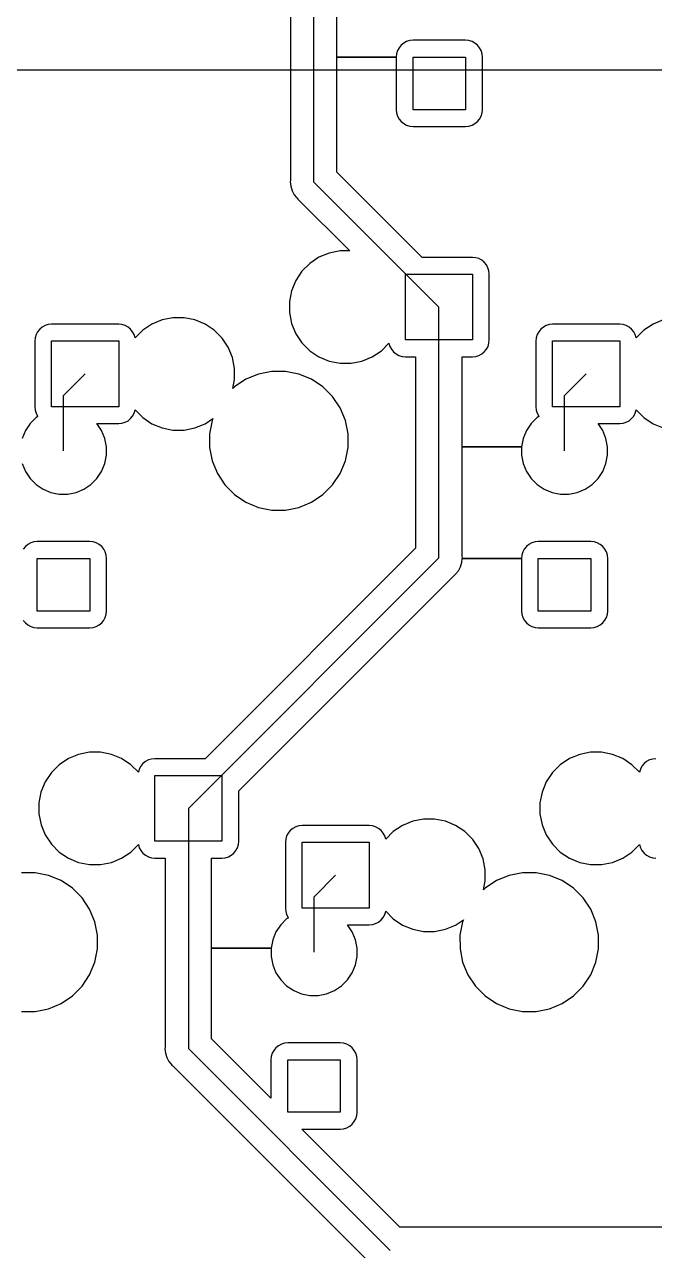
# Model space of a CAD drawing. Extents: x -29462 to 42578, y -23213 to 32194.
# Drawn here: x 27750 to 30411, y -20387 to -15211 of the extents above; entities that cross this region are included whole.
import ezdxf

# ---------------------------------------------------------------- set-up
doc = ezdxf.new("R2010")
doc.units = 0

msp = doc.modelspace()

# ---------------------------------------------------------------- linework, layer by layer
at = {"layer": 'Layer 1'}
for p, q in [((28970.9, -14287.3), (28970.9, -15874.8)), ((28872.7, -14497.1), (28872.7, -15870)), ((29069.4, -15348.5), (29069.4, -14877.2)), ((29325.42451, -15321.37264), (29321.4734, -15334.66534)), ((29331.91562, -15309.09594), (29325.42451, -15321.37264)), ((29340.6645, -15298.37154), (29331.91562, -15309.09594)), ((29351.3889, -15289.53799), (29340.6645, -15298.37154)), ((29363.8067, -15282.99044), (29351.3889, -15289.53799)), ((29377.0711, -15278.95467), (29363.8067, -15282.99044)), ((29390.9, -15277.6), (29377.0711, -15278.95467)), ((29612.98007, -15277.60576), (29390.9, -15277.6)), ((29626.80897, -15278.96043), (29612.98007, -15277.60576)), ((29640.07337, -15282.9962), (29626.80897, -15278.96043)), ((29652.49117, -15289.54375), (29640.07337, -15282.9962)), ((29663.21557, -15298.3773), (29652.49117, -15289.54375)), ((29671.96445, -15309.1017), (29663.21557, -15298.3773)), ((29678.45556, -15321.3784), (29671.96445, -15309.1017)), ((29682.68889, -15334.6711), (29678.45556, -15321.3784)), ((29069.385, -15834.085), (29069.4, -15348.5)), ((29320.06229, -15348.49424), (29069.4, -15348.5)), ((29069.4, -15348.5), (29320, -15348.5)), ((29320, -15348.5), (29320, -15570.7)), ((29321.4734, -15334.66534), (29320.06229, -15348.49424)), ((29390.9, -15570.7), (29390.9, -15348.5)), ((29390.9, -15348.5), (29613, -15348.5)), ((29613, -15348.5), (29613, -15570.7)), ((29684.1, -15348.5), (29682.68889, -15334.6711)), ((29684.11993, -15570.70576), (29684.1, -15348.5)), ((4404.28, -15402.5), (42577.9, -15402.5)), ((29320, -15570.7), (29321.41111, -15584.5289)), ((29613, -15570.7), (29390.9, -15570.7)), ((29682.70882, -15584.53466), (29684.11993, -15570.70576)), ((29321.41111, -15584.5289), (29325.36222, -15597.8216)), ((29325.36222, -15597.8216), (29331.85333, -15610.0983)), ((29331.85333, -15610.0983), (29340.60221, -15620.8227)), ((29340.60221, -15620.8227), (29351.32661, -15629.65625)), ((29351.32661, -15629.65625), (29363.74441, -15636.2038)), ((29640.0933, -15636.20956), (29652.5111, -15629.66201)), ((29652.5111, -15629.66201), (29663.2355, -15620.82846)), ((29663.2355, -15620.82846), (29671.98438, -15610.10406)), ((29671.98438, -15610.10406), (29678.47549, -15597.82736)), ((29678.47549, -15597.82736), (29682.70882, -15584.53466)), ((29363.74441, -15636.2038), (29377.00881, -15640.23957)), ((29377.00881, -15640.23957), (29390.83771, -15641.59424)), ((29390.83771, -15641.59424), (29613, -15641.6)), ((29613, -15641.6), (29626.8289, -15640.24533)), ((29626.8289, -15640.24533), (29640.0933, -15636.20956)), ((29429.5, -16194.2), (29069.385, -15834.085)), ((28872.7, -15870), (28872.135556, -15874.826)), ((28872.135556, -15874.826), (28874.111106, -15894.13)), ((28970.9, -15874.8), (29500.066, -16403.966)), ((28874.111106, -15894.13), (28879.755546, -15912.6438)), ((28879.755546, -15912.6438), (28888.786646, -15929.7465)), ((28888.786646, -15929.7465), (28898.099976, -15940.9507)), ((28898.099976, -15940.9507), (28898.1, -15941)), ((28898.1, -15941), (28901.20444, -15944.75355)), ((28901.20444, -15944.75355), (28904.87333, -15947.82977)), ((28904.87333, -15947.82977), (29123.87733, -16166.83377)), ((28993.5, -16193.80867), (28954.5534, -16219.74487)), ((29036.68, -16175.91577), (28993.5, -16193.80867)), ((29082.4, -16166.8), (29036.68, -16175.91577)), ((29123.87733, -16166.83377), (29082.4, -16166.8)), ((29642.06237, -16194.20576), (29429.5, -16194.2)), ((29655.89127, -16195.56043), (29642.06237, -16194.20576)), ((29669.15567, -16199.5962), (29655.89127, -16195.56043)), ((29681.29117, -16206.14375), (29669.15567, -16199.5962)), ((28921.5334, -16252.79307), (28895.569, -16291.65507)), ((28954.5534, -16219.74487), (28921.5334, -16252.79307)), ((29692.01557, -16214.9773), (29681.29117, -16206.14375)), ((29700.76445, -16225.73), (29692.01557, -16214.9773)), ((29707.53778, -16237.9784), (29700.76445, -16225.73)), ((29711.48889, -16251.2711), (29707.53778, -16237.9784)), ((29712.9, -16265.1), (29711.48889, -16251.2711)), ((28895.569, -16291.65507), (28877.789, -16334.83507)), ((29358.7, -16542.9), (29358.7, -16265.1)), ((29358.7, -16265.1), (29642.1, -16265.1)), ((29642.1, -16265.1), (29642.1, -16542.9)), ((29712.93763, -16542.90576), (29712.9, -16265.1)), ((28877.789, -16334.83507), (28868.47567, -16380.66797)), ((28868.47567, -16380.66797), (28868.5, -16427.4)), ((29500.1, -17462.3), (29500.1, -16404)), ((28331.18, -16458.11577), (28288, -16476.00867)), ((28376.9, -16449), (28331.18, -16458.11577)), ((28423.6579, -16449.03203), (28376.9, -16449)), ((28469.3779, -16458.1478), (28423.6579, -16449.03203)), ((28512.5579, -16476.0407), (28469.3779, -16458.1478)), ((28868.5, -16427.4), (28877.81333, -16473.2329)), ((30447.78, -16458.11577), (30404.6, -16476.00867)), ((27805.14375, -16508.02424), (27798.5962, -16520.27264)), ((27813.9773, -16497.27154), (27805.14375, -16508.02424)), ((27824.7017, -16488.43799), (27813.9773, -16497.27154)), ((27836.9784, -16481.89044), (27824.7017, -16488.43799)), ((27850.2711, -16477.85467), (27836.9784, -16481.89044)), ((27864.1, -16476.5), (27850.2711, -16477.85467)), ((28147.509906, -16476.431975), (27864.1, -16476.5)), ((28161.338806, -16477.786645), (28147.509906, -16476.431975)), ((28174.659706, -16481.822415), (28161.338806, -16477.786645)), ((28186.908106, -16488.369965), (28174.659706, -16481.822415)), ((28197.660806, -16497.203515), (28186.908106, -16488.369965)), ((28206.466136, -16507.956215), (28197.660806, -16497.203515)), ((28213.013686, -16520.204615), (28206.466136, -16507.956215)), ((28249.0534, -16501.94487), (28217.1059, -16533.94887)), ((28288, -16476.00867), (28249.0534, -16501.94487)), ((28551.5045, -16501.9769), (28512.5579, -16476.0407)), ((28584.5245, -16535.0251), (28551.5045, -16501.9769)), ((28877.81333, -16473.2329), (28895.59333, -16516.4129)), ((29921.7157, -16508.02424), (29915.22459, -16520.27264)), ((29930.7468, -16497.27154), (29921.7157, -16508.02424)), ((29941.4712, -16488.43799), (29930.7468, -16497.27154)), ((29953.6067, -16481.89044), (29941.4712, -16488.43799)), ((29966.8711, -16477.85467), (29953.6067, -16481.89044)), ((29980.7, -16476.5), (29966.8711, -16477.85467)), ((30264.09118, -16476.43466), (29980.7, -16476.5)), ((30277.92008, -16477.78933), (30264.09118, -16476.43466)), ((30291.18448, -16481.8251), (30277.92008, -16477.78933)), ((30303.60228, -16488.37265), (30291.18448, -16481.8251)), ((30314.32668, -16497.2062), (30303.60228, -16488.37265)), ((30323.07556, -16507.9589), (30314.32668, -16497.2062)), ((30329.56667, -16520.2073), (30323.07556, -16507.9589)), ((30365.6534, -16501.94487), (30333.7623, -16533.94887)), ((30404.6, -16476.00867), (30365.6534, -16501.94487)), ((27794.56043, -16533.56534), (27793.20576, -16547.39424)), ((27793.20576, -16547.39424), (27793.3, -16825.1)), ((27798.5962, -16520.27264), (27794.56043, -16533.56534)), ((27864.1, -16825.1), (27864.1, -16547.3)), ((27864.1, -16547.3), (28147.5, -16547.3)), ((28147.5, -16547.3), (28147.5, -16825.1)), ((28217.049456, -16533.497315), (28213.013686, -16520.204615)), ((28217.1059, -16533.94887), (28217.049456, -16533.497315)), ((28610.4889, -16573.8871), (28584.5245, -16535.0251)), ((28895.59333, -16516.4129), (28921.55773, -16555.2749)), ((28921.55773, -16555.2749), (28954.57773, -16588.2949)), ((29257.1466, -16588.22693), (29289.0377, -16556.25113)), ((29289.0377, -16556.25113), (29289, -16556.7)), ((29289, -16556.7), (29292.95111, -16569.9927)), ((29642.1, -16542.9), (29358.7, -16542.9)), ((29707.57541, -16570.02736), (29711.52652, -16556.73466)), ((29711.52652, -16556.73466), (29712.93763, -16542.90576)), ((29911.27348, -16533.56534), (29909.86237, -16547.39424)), ((29909.86237, -16547.39424), (29909.9, -16825.1)), ((29915.22459, -16520.27264), (29911.27348, -16533.56534)), ((29980.7, -16825.1), (29980.7, -16547.3)), ((29980.7, -16547.3), (30264.1, -16547.3)), ((30264.1, -16547.3), (30264.1, -16825.1)), ((30333.8, -16533.5), (30329.56667, -16520.2073)), ((30333.7623, -16533.94887), (30333.8, -16533.5)), ((28628.2689, -16617.0671), (28610.4889, -16573.8871)), ((28954.57773, -16588.2949), (28993.52433, -16614.2593)), ((28993.52433, -16614.2593), (29036.70433, -16632.1522)), ((29175.02, -16632.08423), (29218.2, -16614.19133)), ((29218.2, -16614.19133), (29257.1466, -16588.22693)), ((29292.95111, -16569.9927), (29299.72444, -16582.2411)), ((29299.72444, -16582.2411), (29308.47332, -16592.9938)), ((29308.47332, -16592.9938), (29319.19772, -16601.79913)), ((29319.19772, -16601.79913), (29331.33322, -16608.3749)), ((29331.33322, -16608.3749), (29344.87992, -16612.41067)), ((29344.87992, -16612.41067), (29358.70882, -16613.76534)), ((29358.70882, -16613.76534), (29401.9, -16613.8)), ((29401.9, -16613.8), (29401.9, -17421.6)), ((29598.6, -16993.9), (29598.6, -16613.8)), ((29598.6, -16613.8), (29642.1, -16613.8)), ((29642.1, -16613.8), (29655.9289, -16612.44533)), ((29655.9289, -16612.44533), (29669.1933, -16608.40956)), ((29669.1933, -16608.40956), (29681.3288, -16601.83379)), ((29681.3288, -16601.83379), (29692.0532, -16593.02846)), ((29692.0532, -16593.02846), (29700.80208, -16582.27576)), ((29700.80208, -16582.27576), (29707.57541, -16570.02736)), ((28637.3, -16662.9), (28628.2689, -16617.0671)), ((28637.32022, -16709.62314), (28637.3, -16662.9)), ((29036.70433, -16632.1522), (29082.42433, -16641.26797)), ((29082.42433, -16641.26797), (29129.3, -16641.2)), ((29129.3, -16641.2), (29175.02, -16632.08423)), ((27914.3, -16777.4), (28005.7399, -16686.2423)), ((28629.70023, -16748.23114), (28637.32022, -16709.62314)), ((28685.0157, -16709.0305), (28637.038, -16741.0627)), ((28738.0734, -16686.9607), (28685.0157, -16709.0305)), ((28794.8, -16675.7), (28738.0734, -16686.9607)), ((28852.4225, -16675.6377), (28794.8, -16675.7)), ((28909.1491, -16686.8984), (28852.4225, -16675.6377)), ((28962.2068, -16708.9682), (28909.1491, -16686.8984)), ((29010.1845, -16741.0004), (28962.2068, -16708.9682)), ((30031, -16777.4), (30122.4399, -16686.2423)), ((28637.038, -16741.0627), (28629.70023, -16748.23114)), ((29051.1067, -16781.7815), (29010.1845, -16741.0004)), ((27914.3, -17011.6), (27914.3, -16777.4)), ((29082.9978, -16829.7592), (29051.1067, -16781.7815)), ((30031, -17011.6), (30031, -16777.4)), ((27798.718665, -16870.65066), (27773.431565, -16895.96596)), ((27793.3, -16825.1), (27794.65467, -16838.9289)), ((27794.65467, -16838.9289), (27798.69044, -16852.2216)), ((27798.69044, -16852.2216), (27805.23799, -16864.47)), ((27806.197545, -16865.65533), (27798.718665, -16870.65066)), ((27805.23799, -16864.47), (27806.197545, -16865.65533)), ((28147.5, -16825.1), (27864.1, -16825.1)), ((28197.6509, -16875.22846), (28206.45623, -16864.47576)), ((28206.45623, -16864.47576), (28213.00378, -16852.22736)), ((28213.00378, -16852.22736), (28217.03955, -16838.93466)), ((28217.03955, -16838.93466), (28217.095994, -16838.483105)), ((28217.095994, -16838.483105), (28249.043494, -16870.458905)), ((28249.043494, -16870.458905), (28287.990094, -16896.423305)), ((29105.0111, -16883.0145), (29082.9978, -16829.7592)), ((29915.26223, -16870.65066), (29890.14443, -16895.96596)), ((29909.9, -16825.1), (29911.31111, -16838.9289)), ((29911.31111, -16838.9289), (29915.26222, -16852.2216)), ((29915.26222, -16852.2216), (29921.75333, -16864.47)), ((29922.88222, -16865.65533), (29915.26223, -16870.65066)), ((29921.75333, -16864.47), (29922.88222, -16865.65533)), ((30264.1, -16825.1), (29980.7, -16825.1)), ((30314.3355, -16875.22846), (30323.08438, -16864.47576)), ((30323.08438, -16864.47576), (30329.57549, -16852.22736)), ((30329.57549, -16852.22736), (30333.80882, -16838.93466)), ((30333.80882, -16838.93466), (30333.8, -16838.5)), ((30333.8, -16838.5), (30365.6911, -16870.4758)), ((30365.6911, -16870.4758), (30404.6377, -16896.4402)), ((27753.534865, -16925.71216), (27739.847065, -16958.76036)), ((27773.431565, -16895.96596), (27753.534865, -16925.71216)), ((28055.57292, -16896.0254), (28147.5, -16896)), ((28075.44132, -16925.7434), (28055.57292, -16896.0254)), ((28089.12912, -16958.7916), (28075.44132, -16925.7434)), ((28147.5, -16896), (28161.3289, -16894.64533)), ((28161.3289, -16894.64533), (28174.6498, -16890.60956)), ((28174.6498, -16890.60956), (28186.8982, -16884.03379)), ((28186.8982, -16884.03379), (28197.6509, -16875.22846)), ((28287.990094, -16896.423305), (28331.170094, -16914.316205)), ((28331.170094, -16914.316205), (28376.890094, -16923.431975)), ((28376.890094, -16923.431975), (28423.7, -16923.5)), ((28423.7, -16923.5), (28469.42, -16914.38423)), ((28469.42, -16914.38423), (28512.6, -16896.49133)), ((28512.6, -16896.49133), (28545.62, -16874.42153)), ((28541.95111, -16883.08575), (28530.94441, -16939.67125)), ((28545.62, -16874.42153), (28541.95111, -16883.08575)), ((29116.3, -16939.6), (29105.0111, -16883.0145)), ((29870.10663, -16925.71216), (29856.55993, -16958.76036)), ((29890.14443, -16895.96596), (29870.10663, -16925.71216)), ((30172.34227, -16896.0254), (30264.1, -16896)), ((30192.09777, -16925.7434), (30172.34227, -16896.0254)), ((30205.92667, -16958.7916), (30192.09777, -16925.7434)), ((30264.1, -16896), (30277.9289, -16894.64533)), ((30277.9289, -16894.64533), (30291.1933, -16890.60956)), ((30291.1933, -16890.60956), (30303.6111, -16884.03379)), ((30303.6111, -16884.03379), (30314.3355, -16875.22846)), ((30404.6377, -16896.4402), (30447.8177, -16914.3331)), ((28096.1, -16993.9), (28089.12912, -16958.7916)), ((28530.94441, -16939.67125), (28531, -16997.3)), ((29116.2775, -16997.266), (29116.3, -16939.6)), ((29856.55993, -16958.76036), (29849.50438, -16993.86876)), ((30212.7, -16993.9), (30205.92667, -16958.7916)), ((28096.17348, -17029.72662), (28096.1, -16993.9)), ((28531, -16997.3), (28542.0067, -17053.8573)), ((29104.9886, -17053.8233), (29116.2775, -16997.266)), ((29849.50438, -16993.86876), (29598.6, -16993.9)), ((29598.617778, -17457.48), (29598.6, -16993.9)), ((29598.6, -16993.9), (29849.5, -16993.9)), ((29849.5, -16993.9), (29849.5, -17029.7)), ((30212.68873, -17029.72662), (30212.7, -16993.9)), ((27739.79911, -17064.8084), (27753.48691, -17097.8566)), ((28075.5148, -17097.88322), (28089.2026, -17064.83502)), ((28089.2026, -17064.83502), (28096.17348, -17029.72662)), ((28542.0067, -17053.8573), (28564.3022, -17107.1408)), ((29082.9753, -17107.1068), (29104.9886, -17053.8233)), ((29849.5, -17029.7), (29856.55555, -17064.8084)), ((29856.55555, -17064.8084), (29870.10225, -17097.8566)), ((30192.0865, -17097.88322), (30205.9154, -17064.83502)), ((30205.9154, -17064.83502), (30212.68873, -17029.72662)), ((27753.48691, -17097.8566), (27773.38361, -17127.6028)), ((27773.38361, -17127.6028), (27798.67071, -17152.9181)), ((28030.331, -17152.94472), (28055.6181, -17127.62942)), ((28055.6181, -17127.62942), (28075.5148, -17097.88322)), ((28564.3022, -17107.1408), (28596.1933, -17155.1185)), ((29051.0842, -17155.0845), (29082.9753, -17107.1068)), ((29870.10225, -17097.8566), (29890.14005, -17127.6028)), ((29890.14005, -17127.6028), (29915.25785, -17152.9181)), ((30146.931, -17152.94472), (30172.331, -17127.62942)), ((30172.331, -17127.62942), (30192.0865, -17097.88322)), ((27798.67071, -17152.9181), (27828.41691, -17172.7865)), ((27828.41691, -17172.7865), (27861.49331, -17186.5025)), ((27967.5084, -17186.52912), (28000.5848, -17172.81312)), ((28000.5848, -17172.81312), (28030.331, -17152.94472)), ((28596.1933, -17155.1185), (28637.1155, -17195.8714)), ((29010.162, -17195.8374), (29051.0842, -17155.0845)), ((29915.25785, -17152.9181), (29945.17335, -17172.7865)), ((29945.17335, -17172.7865), (29978.19335, -17186.5025)), ((30083.9955, -17186.52912), (30117.2977, -17172.81312)), ((30117.2977, -17172.81312), (30146.931, -17152.94472)), ((27861.49331, -17186.5025), (27896.57351, -17193.47338)), ((27896.57351, -17193.47338), (27932.4, -17193.5)), ((27932.4, -17193.5), (27967.5084, -17186.52912)), ((28637.1155, -17195.8714), (28685.0932, -17227.9318)), ((28685.0932, -17227.9318), (28738.1509, -17250.0016)), ((28909.1266, -17249.9676), (28962.1843, -17227.8978)), ((28962.1843, -17227.8978), (29010.162, -17195.8374)), ((29978.19335, -17186.5025), (30013.18885, -17193.47338)), ((30013.18885, -17193.47338), (30049, -17193.5)), ((30049, -17193.5), (30083.9955, -17186.52912)), ((28738.1509, -17250.0016), (28794.8775, -17261.234)), ((28794.8775, -17261.234), (28852.4, -17261.2)), ((28852.4, -17261.2), (28909.1266, -17249.9676)), ((27753.2773, -17414.97154), (27744.47197, -17425.69594)), ((27764.03, -17406.13799), (27753.2773, -17414.97154)), ((27776.2784, -17399.59044), (27764.03, -17406.13799)), ((27789.5711, -17395.55467), (27776.2784, -17399.59044)), ((27803.4, -17394.2), (27789.5711, -17395.55467)), ((28025.57756, -17394.20576), (27803.4, -17394.2)), ((28039.43466, -17395.56043), (28025.57756, -17394.20576)), ((28052.72736, -17399.5962), (28039.43466, -17395.56043)), ((28064.97576, -17406.14375), (28052.72736, -17399.5962)), ((28075.72846, -17414.9773), (28064.97576, -17406.14375)), ((28084.53379, -17425.7017), (28075.72846, -17414.9773)), ((28091.08134, -17437.9784), (28084.53379, -17425.7017)), ((28095.11711, -17451.2711), (28091.08134, -17437.9784)), ((29401.9, -17421.6), (28512.618, -18310.882)), ((29854.52451, -17437.97264), (29850.5734, -17451.26534)), ((29861.01562, -17425.69594), (29854.52451, -17437.97264)), ((29869.7645, -17414.97154), (29861.01562, -17425.69594)), ((29880.4889, -17406.13799), (29869.7645, -17414.97154)), ((29892.9067, -17399.59044), (29880.4889, -17406.13799)), ((29906.1711, -17395.55467), (29892.9067, -17399.59044)), ((29920, -17394.2), (29906.1711, -17395.55467)), ((30142.18007, -17394.20576), (29920, -17394.2)), ((30156.00897, -17395.56043), (30142.18007, -17394.20576)), ((30169.27337, -17399.5962), (30156.00897, -17395.56043)), ((30181.69117, -17406.14375), (30169.27337, -17399.5962)), ((30192.41557, -17414.9773), (30181.69117, -17406.14375)), ((30201.16445, -17425.7017), (30192.41557, -17414.9773)), ((30207.65556, -17437.9784), (30201.16445, -17425.7017)), ((30211.88889, -17451.2711), (30207.65556, -17437.9784)), ((27803.4, -17687.4), (27803.4, -17465.1)), ((27803.4, -17465.1), (28025.6, -17465.1)), ((28025.6, -17465.1), (28025.6, -17687.4)), ((28096.5, -17465.1), (28095.11711, -17451.2711)), ((28096.52244, -17687.30576), (28096.5, -17465.1)), ((28441.8, -18520.7), (29500.13, -17462.37)), ((29591.57679, -17500.17528), (29597.22123, -17481.66148)), ((29597.22123, -17481.66148), (29598.63234, -17467.21168)), ((29598.6, -17467.2), (29598.882222, -17465.13978)), ((29598.63234, -17467.21168), (29598.6, -17467.2)), ((29599.182222, -17462.306), (29598.617778, -17457.48)), ((29598.882222, -17465.13978), (29849.2, -17465.1)), ((29598.9, -17465.1), (29599.182222, -17462.306)), ((29849.16229, -17465.09424), (29598.9, -17465.1)), ((29850.5734, -17451.26534), (29849.16229, -17465.09424)), ((29849.2, -17465.1), (29849.2, -17687.4)), ((29920, -17687.4), (29920, -17465.1)), ((29920, -17465.1), (30142.2, -17465.1)), ((30142.2, -17465.1), (30142.2, -17687.4)), ((30213.3, -17465.1), (30211.88889, -17451.2711)), ((30213.31993, -17687.30576), (30213.3, -17465.1)), ((28654.6, -18447.2), (29566.459, -17535.312)), ((29566.459, -17535.312), (29570.12789, -17532.23578)), ((29570.12789, -17532.23578), (29582.54569, -17517.27798)), ((29582.54569, -17517.27798), (29591.57679, -17500.17528)), ((28025.6, -17687.4), (27803.4, -17687.4)), ((28091.10378, -17714.42736), (28095.13955, -17701.13466)), ((28095.13955, -17701.13466), (28096.52244, -17687.30576)), ((29849.2, -17687.4), (29850.61111, -17701.2289)), ((29850.61111, -17701.2289), (29854.56222, -17714.5216)), ((30142.2, -17687.4), (29920, -17687.4)), ((30207.67549, -17714.42736), (30211.90882, -17701.13466)), ((30211.90882, -17701.13466), (30213.31993, -17687.30576)), ((27744.46621, -17726.7983), (27753.27154, -17737.5227)), ((27753.27154, -17737.5227), (27764.02424, -17746.35625)), ((27764.02424, -17746.35625), (27776.27264, -17752.9038)), ((27776.27264, -17752.9038), (27789.56534, -17756.93957)), ((28039.4571, -17756.84533), (28052.7498, -17752.80956)), ((28052.7498, -17752.80956), (28064.9982, -17746.26201)), ((28064.9982, -17746.26201), (28075.7509, -17737.42846)), ((28075.7509, -17737.42846), (28084.55623, -17726.70406)), ((28084.55623, -17726.70406), (28091.10378, -17714.42736)), ((29854.56222, -17714.5216), (29861.05333, -17726.7983)), ((29861.05333, -17726.7983), (29869.80221, -17737.5227)), ((29869.80221, -17737.5227), (29880.52661, -17746.35625)), ((29880.52661, -17746.35625), (29892.94441, -17752.9038)), ((29892.94441, -17752.9038), (29906.20881, -17756.93957)), ((30156.0289, -17756.84533), (30169.2933, -17752.80956)), ((30169.2933, -17752.80956), (30181.7111, -17746.26201)), ((30181.7111, -17746.26201), (30192.4355, -17737.42846)), ((30192.4355, -17737.42846), (30201.18438, -17726.70406)), ((30201.18438, -17726.70406), (30207.67549, -17714.42736)), ((27789.56534, -17756.93957), (27803.39424, -17758.29424)), ((27803.39424, -17758.29424), (28025.6, -17758.2)), ((28025.6, -17758.2), (28039.4571, -17756.84533)), ((29906.20881, -17756.93957), (29920.03771, -17758.29424)), ((29920.03771, -17758.29424), (30142.2, -17758.2)), ((30142.2, -17758.2), (30156.0289, -17756.84533)), ((27935.1154, -18310.50867), (27896.2534, -18336.44487)), ((27978.2671, -18292.61577), (27935.1154, -18310.50867)), ((28024.1, -18283.5), (27978.2671, -18292.61577)), ((28070.8776, -18283.45113), (28024.1, -18283.5)), ((28116.7105, -18292.5669), (28070.8776, -18283.45113)), ((28159.8905, -18310.4598), (28116.7105, -18292.5669)), ((28198.7242, -18336.396), (28159.8905, -18310.4598)), ((28260.8889, -18322.83799), (28250.1645, -18331.67154)), ((28273.0244, -18316.29044), (28260.8889, -18322.83799)), ((28286.5711, -18312.25467), (28273.0244, -18316.29044)), ((28300.4, -18310.9), (28286.5711, -18312.25467)), ((28512.618, -18310.882), (28300.4, -18310.9)), ((30051.8, -18310.50867), (30012.8534, -18336.44487)), ((30094.98, -18292.61577), (30051.8, -18310.50867)), ((30140.7, -18283.5), (30094.98, -18292.61577)), ((30187.5623, -18283.45113), (30140.7, -18283.5)), ((30233.2823, -18292.5669), (30187.5623, -18283.45113)), ((30276.4623, -18310.4598), (30233.2823, -18292.5669)), ((30315.4089, -18336.396), (30276.4623, -18310.4598)), ((30377.4889, -18322.83799), (30366.7645, -18331.67154)), ((30389.6244, -18316.29044), (30377.4889, -18322.83799)), ((30403.1711, -18312.25467), (30389.6244, -18316.29044)), ((30417, -18310.9), (30403.1711, -18312.25467)), ((27863.2052, -18369.49307), (27837.2408, -18408.35507)), ((27896.2534, -18336.44487), (27863.2052, -18369.49307)), ((28230.7, -18368.4), (28198.7242, -18336.396)), ((28234.64229, -18354.67264), (28230.69118, -18367.96534)), ((28230.69118, -18367.96534), (28230.7, -18368.4)), ((28241.41562, -18342.42424), (28234.64229, -18354.67264)), ((28250.1645, -18331.67154), (28241.41562, -18342.42424)), ((29979.8334, -18369.49307), (29953.869, -18408.35507)), ((30012.8534, -18336.44487), (29979.8334, -18369.49307)), ((30347.3, -18368.4), (30315.4089, -18336.396)), ((30351.24229, -18354.67264), (30347.29118, -18367.96534)), ((30347.29118, -18367.96534), (30347.3, -18368.4)), ((30358.01562, -18342.42424), (30351.24229, -18354.67264)), ((30366.7645, -18331.67154), (30358.01562, -18342.42424)), ((27837.2408, -18408.35507), (27819.3761, -18451.53507)), ((28300.4, -18659.6), (28300.4, -18381.8)), ((28300.4, -18381.8), (28583.7, -18381.8)), ((28583.7, -18381.8), (28583.7, -18659.6)), ((29953.869, -18408.35507), (29936.089, -18451.53507)), ((27819.3761, -18451.53507), (27810.26033, -18497.36797)), ((28654.53763, -18659.60576), (28654.6, -18447.2)), ((29936.089, -18451.53507), (29926.77567, -18497.36797)), ((27810.26033, -18497.36797), (27810.3, -18544)), ((28441.8, -18520.7), (28441.8, -19534.1)), ((29926.77567, -18497.36797), (29926.8, -18544)), ((27810.3, -18544), (27819.41577, -18589.8329)), ((29389.48, -18574.81577), (29346.3, -18592.70867)), ((29435.2, -18565.7), (29389.48, -18574.81577)), ((29482.0579, -18565.73203), (29435.2, -18565.7)), ((29527.7779, -18574.8478), (29482.0579, -18565.73203)), ((29570.9579, -18592.7407), (29527.7779, -18574.8478)), ((29926.8, -18544), (29936.11333, -18589.8329)), ((27819.41577, -18589.8329), (27837.28047, -18633.0129)), ((27837.28047, -18633.0129), (27863.24487, -18671.8749)), ((28863.4157, -18624.62424), (28856.92459, -18636.87264)), ((28872.4468, -18613.87154), (28863.4157, -18624.62424)), ((28883.1712, -18605.03799), (28872.4468, -18613.87154)), ((28895.3067, -18598.49044), (28883.1712, -18605.03799)), ((28908.5711, -18594.45467), (28895.3067, -18598.49044)), ((28922.4, -18593.1), (28908.5711, -18594.45467)), ((29205.79118, -18593.13466), (28922.4, -18593.1)), ((29219.62008, -18594.48933), (29205.79118, -18593.13466)), ((29232.88448, -18598.5251), (29219.62008, -18594.48933)), ((29245.30228, -18605.07265), (29232.88448, -18598.5251)), ((29256.02668, -18613.9062), (29245.30228, -18605.07265)), ((29264.77556, -18624.6589), (29256.02668, -18613.9062)), ((29271.26667, -18636.9073), (29264.77556, -18624.6589)), ((29307.3534, -18618.64487), (29275.4623, -18650.64887)), ((29346.3, -18592.70867), (29307.3534, -18618.64487)), ((29609.9045, -18618.6769), (29570.9579, -18592.7407)), ((29642.9245, -18651.7251), (29609.9045, -18618.6769)), ((29936.11333, -18589.8329), (29953.89333, -18633.0129)), ((29953.89333, -18633.0129), (29979.85773, -18671.8749)), ((27863.24487, -18671.8749), (27896.29307, -18704.8949)), ((28198.6466, -18704.92693), (28230.6224, -18672.95113)), ((28230.6224, -18672.95113), (28230.7, -18673.4)), ((28230.7, -18673.4), (28234.65111, -18686.6927)), ((28583.7, -18659.6), (28300.4, -18659.6)), ((28649.17541, -18686.72736), (28653.12652, -18673.43466)), ((28653.12652, -18673.43466), (28654.53763, -18659.60576)), ((28852.97348, -18650.16534), (28851.56237, -18663.99424)), ((28851.56237, -18663.99424), (28851.6, -18941.8)), ((28856.92459, -18636.87264), (28852.97348, -18650.16534)), ((28922.4, -18941.8), (28922.4, -18664)), ((28922.4, -18664), (29205.7, -18664)), ((29205.7, -18664), (29205.7, -18941.8)), ((29275.5, -18650.2), (29271.26667, -18636.9073)), ((29275.4623, -18650.64887), (29275.5, -18650.2)), ((29668.8889, -18690.5871), (29642.9245, -18651.7251)), ((29979.85773, -18671.8749), (30012.87773, -18704.8949)), ((30315.4466, -18704.92693), (30347.3377, -18672.95113)), ((30347.3377, -18672.95113), (30347.3, -18673.4)), ((30347.3, -18673.4), (30351.25111, -18686.6927)), ((27896.29307, -18704.8949), (27935.15507, -18730.8593)), ((27935.15507, -18730.8593), (27978.30677, -18748.7522)), ((28116.6329, -18748.78423), (28159.8129, -18730.89133)), ((28159.8129, -18730.89133), (28198.6466, -18704.92693)), ((28234.65111, -18686.6927), (28241.42444, -18698.9411)), ((28241.42444, -18698.9411), (28250.17332, -18709.6938)), ((28250.17332, -18709.6938), (28260.89772, -18718.49913)), ((28260.89772, -18718.49913), (28273.03322, -18725.0749)), ((28273.03322, -18725.0749), (28286.57992, -18729.11067)), ((28286.57992, -18729.11067), (28300.40882, -18730.46534)), ((28300.40882, -18730.46534), (28343.6, -18730.5)), ((28343.6, -18730.5), (28343.6, -19529.4)), ((28540.3, -19110.6), (28540.3, -18730.5)), ((28540.3, -18730.5), (28583.7, -18730.5)), ((28583.7, -18730.5), (28597.5289, -18729.14533)), ((28597.5289, -18729.14533), (28610.7933, -18725.10956)), ((28610.7933, -18725.10956), (28622.9288, -18718.53379)), ((28622.9288, -18718.53379), (28633.6532, -18709.72846)), ((28633.6532, -18709.72846), (28642.40208, -18698.97576)), ((28642.40208, -18698.97576), (28649.17541, -18686.72736)), ((29686.6689, -18733.7671), (29668.8889, -18690.5871)), ((29695.7, -18779.6), (29686.6689, -18733.7671)), ((30012.87773, -18704.8949), (30051.82433, -18730.8593)), ((30051.82433, -18730.8593), (30095.00433, -18748.7522)), ((30233.32, -18748.78423), (30276.5, -18730.89133)), ((30276.5, -18730.89133), (30315.4466, -18704.92693)), ((30351.25111, -18686.6927), (30358.02444, -18698.9411)), ((30358.02444, -18698.9411), (30366.77332, -18709.6938)), ((30366.77332, -18709.6938), (30377.49772, -18718.49913)), ((30377.49772, -18718.49913), (30389.63322, -18725.0749)), ((30389.63322, -18725.0749), (30403.17992, -18729.11067)), ((30403.17992, -18729.11067), (30417.00882, -18730.46534)), ((27978.30677, -18748.7522), (28024.13967, -18757.86797)), ((28024.13967, -18757.86797), (28070.8, -18757.9)), ((28070.8, -18757.9), (28116.6329, -18748.78423)), ((29695.72022, -18826.22314), (29695.7, -18779.6)), ((30095.00433, -18748.7522), (30140.72433, -18757.86797)), ((30140.72433, -18757.86797), (30187.6, -18757.9)), ((30187.6, -18757.9), (30233.32, -18748.78423)), ((27794.0659, -18792.3377), (27736.4, -18792.3)), ((27850.6232, -18803.5984), (27794.0659, -18792.3377)), ((27903.9067, -18825.6682), (27850.6232, -18803.5984)), ((27951.8562, -18857.7004), (27903.9067, -18825.6682)), ((28972.6, -18894), (29064.0399, -18802.8423)), ((29688.10023, -18864.83114), (29695.72022, -18826.22314)), ((29743.4157, -18825.6305), (29695.438, -18857.6627)), ((29796.4734, -18803.5607), (29743.4157, -18825.6305)), ((29853.2, -18792.3), (29796.4734, -18803.5607)), ((29910.7225, -18792.3377), (29853.2, -18792.3)), ((29967.4491, -18803.5984), (29910.7225, -18792.3377)), ((30020.5068, -18825.6682), (29967.4491, -18803.5984)), ((30068.4845, -18857.7004), (30020.5068, -18825.6682)), ((27992.6373, -18898.4815), (27951.8562, -18857.7004)), ((29695.438, -18857.6627), (29688.10023, -18864.83114)), ((30109.4067, -18898.4815), (30068.4845, -18857.7004)), ((28024.6695, -18946.4592), (27992.6373, -18898.4815)), ((28851.6, -18941.8), (28853.01111, -18955.6289)), ((29205.7, -18941.8), (28922.4, -18941.8)), ((28972.6, -19128.3), (28972.6, -18894)), ((30141.2978, -18946.4592), (30109.4067, -18898.4815)), ((28046.7393, -18999.7145), (28024.6695, -18946.4592)), ((28856.96223, -18987.35066), (28831.84443, -19012.66596)), ((28853.01111, -18955.6289), (28856.96222, -18968.9216)), ((28856.96222, -18968.9216), (28863.45333, -18981.17)), ((28864.58222, -18982.35533), (28856.96223, -18987.35066)), ((28863.45333, -18981.17), (28864.58222, -18982.35533)), ((29245.2111, -19000.73379), (29255.9355, -18991.92846)), ((29255.9355, -18991.92846), (29264.68438, -18981.17576)), ((29264.68438, -18981.17576), (29271.17549, -18968.92736)), ((29271.17549, -18968.92736), (29275.40882, -18955.63466)), ((29275.40882, -18955.63466), (29275.5, -18955.2)), ((29275.5, -18955.2), (29307.3911, -18987.1758)), ((29307.3911, -18987.1758), (29346.3377, -19013.1402)), ((29570.9, -19013.09133), (29603.92, -18991.02153)), ((29603.92, -18991.02153), (29600.25111, -18999.68575)), ((30163.3111, -18999.7145), (30141.2978, -18946.4592)), ((28058, -19056.3), (28046.7393, -18999.7145)), ((28811.80663, -19042.41216), (28798.25993, -19075.46036)), ((28831.84443, -19012.66596), (28811.80663, -19042.41216)), ((29114.04227, -19012.7254), (29205.7, -19012.7)), ((29133.79777, -19042.4434), (29114.04227, -19012.7254)), ((29147.62667, -19075.4916), (29133.79777, -19042.4434)), ((29205.7, -19012.7), (29219.5289, -19011.34533)), ((29219.5289, -19011.34533), (29232.7933, -19007.30956)), ((29232.7933, -19007.30956), (29245.2111, -19000.73379)), ((29346.3377, -19013.1402), (29389.5177, -19031.0331)), ((29389.5177, -19031.0331), (29435.2377, -19040.14887)), ((29435.2377, -19040.14887), (29482, -19040.1)), ((29482, -19040.1), (29527.72, -19030.98423)), ((29527.72, -19030.98423), (29570.9, -19013.09133)), ((29600.25111, -18999.68575), (29589.24441, -19056.27125)), ((30174.6, -19056.3), (30163.3111, -18999.7145)), ((28058.0341, -19113.966), (28058, -19056.3)), ((28798.25993, -19075.46036), (28791.20438, -19110.56876)), ((29154.4, -19110.6), (29147.62667, -19075.4916)), ((29589.24441, -19056.27125), (29589.3, -19114)), ((30174.5775, -19113.966), (30174.6, -19056.3)), ((28046.7734, -19170.5233), (28058.0341, -19113.966)), ((28540.287, -19493.472), (28540.3, -19110.6)), ((28791.20438, -19110.56876), (28540.3, -19110.6)), ((28540.3, -19110.6), (28791.2, -19110.6)), ((28791.2, -19110.6), (28791.2, -19146.4)), ((28791.2, -19146.4), (28798.25555, -19181.5084)), ((29147.6154, -19181.43502), (29154.38873, -19146.32662)), ((29154.38873, -19146.32662), (29154.4, -19110.6)), ((29589.3, -19114), (29600.3067, -19170.5573)), ((30163.2886, -19170.5233), (30174.5775, -19113.966)), ((28024.7036, -19223.8068), (28046.7734, -19170.5233)), ((28798.25555, -19181.5084), (28811.80225, -19214.5566)), ((29133.7865, -19214.48322), (29147.6154, -19181.43502)), ((29600.3067, -19170.5573), (29622.6022, -19223.8408)), ((30141.2753, -19223.8068), (30163.2886, -19170.5233)), ((27992.6714, -19271.7845), (28024.7036, -19223.8068)), ((28811.80225, -19214.5566), (28831.84005, -19244.3028)), ((28831.84005, -19244.3028), (28856.95785, -19269.6181)), ((29088.631, -19269.54472), (29114.031, -19244.22942)), ((29114.031, -19244.22942), (29133.7865, -19214.48322)), ((29622.6022, -19223.8408), (29654.4933, -19271.8185)), ((30109.3842, -19271.7845), (30141.2753, -19223.8068)), ((27951.8903, -19312.5374), (27992.6714, -19271.7845)), ((28856.95785, -19269.6181), (28886.87335, -19289.4865)), ((28886.87335, -19289.4865), (28919.89335, -19303.2025)), ((28919.89335, -19303.2025), (28954.88885, -19310.17338)), ((28990.7, -19310.1), (29025.6955, -19303.12912)), ((29025.6955, -19303.12912), (29058.9977, -19289.41312)), ((29058.9977, -19289.41312), (29088.631, -19269.54472)), ((29654.4933, -19271.8185), (29695.4155, -19312.5714)), ((30068.462, -19312.5374), (30109.3842, -19271.7845)), ((27850.6573, -19366.6676), (27903.9408, -19344.5978)), ((27903.9408, -19344.5978), (27951.8903, -19312.5374)), ((28954.88885, -19310.17338), (28990.7, -19310.1)), ((29695.4155, -19312.5714), (29743.3932, -19344.6318)), ((29743.3932, -19344.6318), (29796.4509, -19366.7016)), ((29967.4266, -19366.6676), (30020.4843, -19344.5978)), ((30020.4843, -19344.5978), (30068.462, -19312.5374)), ((27736.4341, -19377.934), (27794.1, -19377.9)), ((27794.1, -19377.9), (27850.6573, -19366.6676)), ((29796.4509, -19366.7016), (29853.1775, -19377.934)), ((29853.1775, -19377.934), (29910.7, -19377.9)), ((29910.7, -19377.9), (29967.4266, -19366.6676)), ((28790.9, -19744), (28540.287, -19493.472)), ((28847.8711, -19512.25467), (28834.6067, -19516.29044)), ((28861.7, -19510.9), (28847.8711, -19512.25467)), ((29083.78007, -19510.90576), (28861.7, -19510.9)), ((29097.60897, -19512.26043), (29083.78007, -19510.90576)), ((29110.87337, -19516.2962), (29097.60897, -19512.26043)), ((28343.6, -19529.4), (28343.035556, -19534.226)), ((28343.035556, -19534.226), (28345.011106, -19553.5018)), ((28345.011106, -19553.5018), (28350.655546, -19572.0438)), ((28441.8, -19534.1), (29294.957, -20387.257)), ((28796.22451, -19554.67264), (28792.2734, -19567.96534)), ((28802.71562, -19542.39594), (28796.22451, -19554.67264)), ((28811.4645, -19531.67154), (28802.71562, -19542.39594)), ((28822.1889, -19522.83799), (28811.4645, -19531.67154)), ((28834.6067, -19516.29044), (28822.1889, -19522.83799)), ((29123.29117, -19522.84375), (29110.87337, -19516.2962)), ((29134.01557, -19531.6773), (29123.29117, -19522.84375)), ((29142.76445, -19542.4017), (29134.01557, -19531.6773)), ((29149.25556, -19554.6784), (29142.76445, -19542.4017)), ((29153.48889, -19567.9711), (29149.25556, -19554.6784)), ((28350.655546, -19572.0438), (28359.686646, -19589.1182)), ((28359.686646, -19589.1182), (28368.999976, -19600.3506)), ((28368.999976, -19600.3506), (28369, -19600.4)), ((28369, -19600.4), (28372.10444, -19604.15355)), ((28372.10444, -19604.15355), (28375.77333, -19607.22977)), ((28375.77333, -19607.22977), (29222.15733, -20453.50077)), ((28792.2734, -19567.96534), (28790.86229, -19581.79424)), ((28790.86229, -19581.79424), (28790.9, -19744)), ((28861.7, -19804), (28861.7, -19581.8)), ((28861.7, -19581.8), (29083.8, -19581.8)), ((29083.8, -19581.8), (29083.8, -19804)), ((29154.9, -19581.8), (29153.48889, -19567.9711)), ((29154.91993, -19804.00576), (29154.9, -19581.8)), ((29083.8, -19804), (28861.7, -19804)), ((29149.27549, -19831.12736), (29153.50882, -19817.83466)), ((29153.50882, -19817.83466), (29154.91993, -19804.00576)), ((29335.8, -20289), (28921.498, -19874.896)), ((28921.498, -19874.896), (29083.8, -19874.9)), ((29083.8, -19874.9), (29097.6289, -19873.54533)), ((29097.6289, -19873.54533), (29110.8933, -19869.50956)), ((29110.8933, -19869.50956), (29123.3111, -19862.96201)), ((29123.3111, -19862.96201), (29134.0355, -19854.12846)), ((29134.0355, -19854.12846), (29142.78438, -19843.40406)), ((29142.78438, -19843.40406), (29149.27549, -19831.12736)), ((30568.30446, -20289), (29335.8, -20289))]:
    msp.add_line(p, q, dxfattribs=at)

doc.saveas('drawing.dxf')
